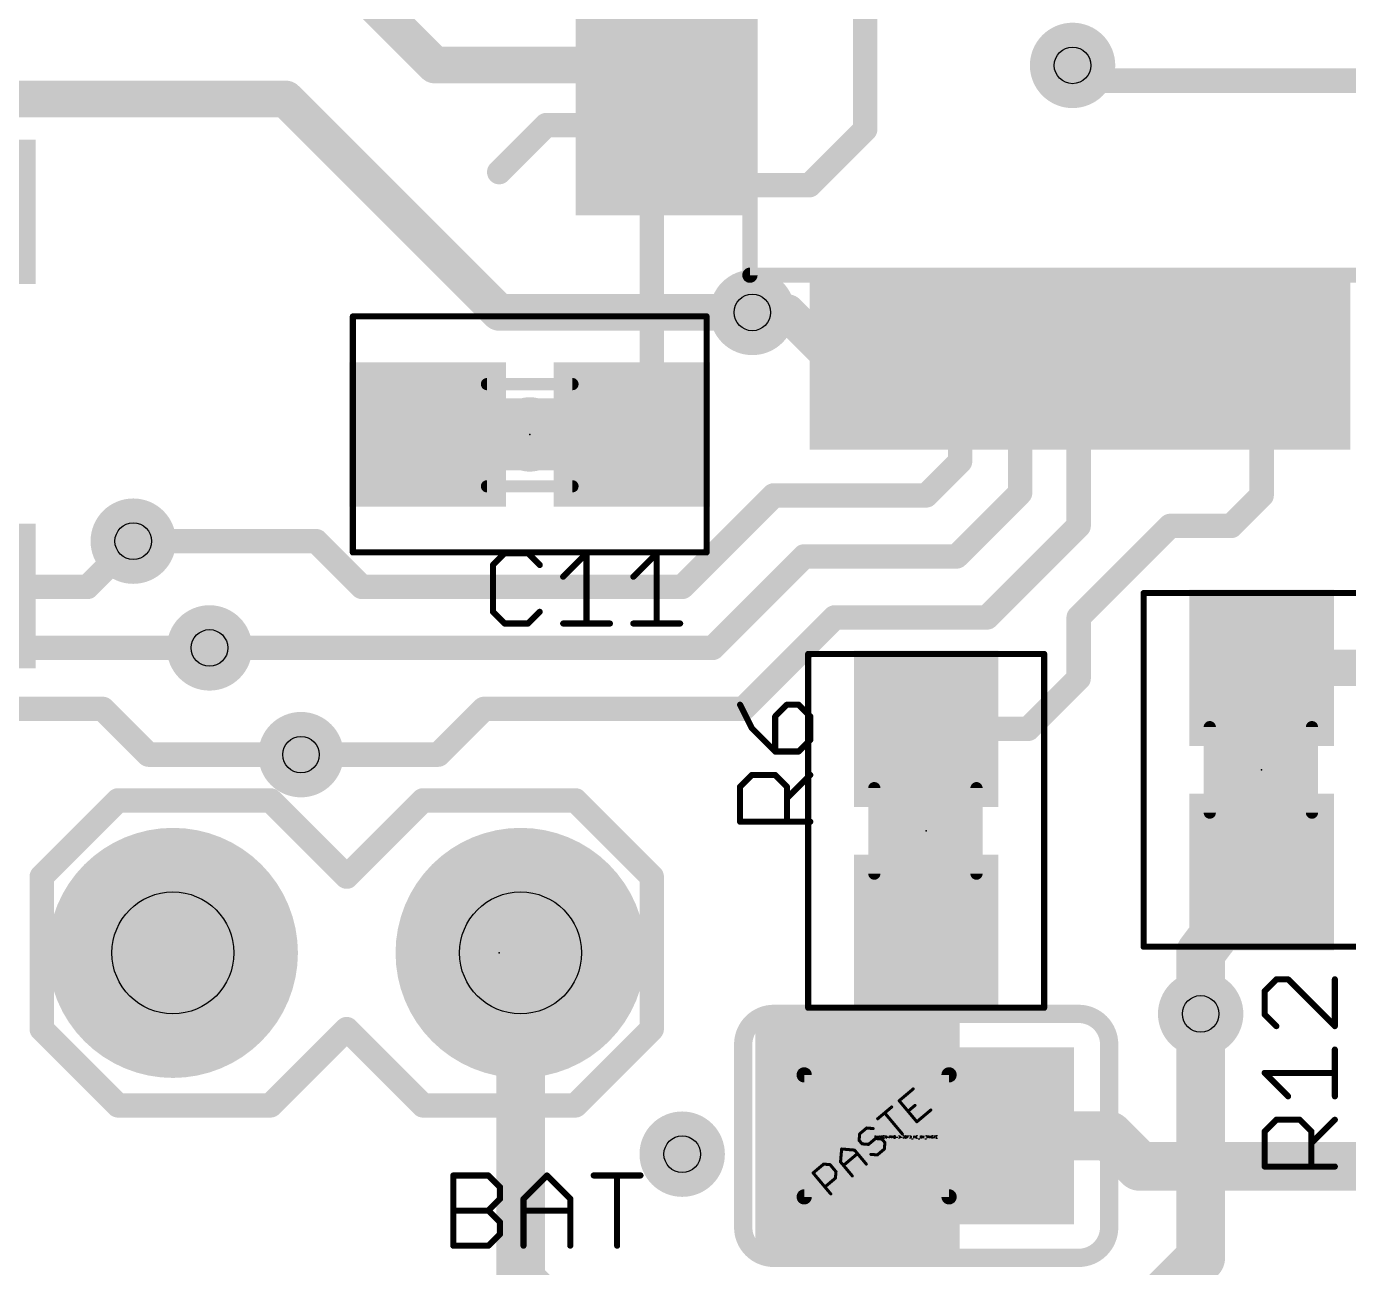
# Model space of a CAD drawing. Extents: x -17 to 51, y -3 to 114.
# Drawn here: x 18.67 to 29.68, y 8.05 to 18.38 of the extents above; entities that cross this region are included whole.
import ezdxf

# ---------------------------------------------------------------- set-up
doc = ezdxf.new("R2010")
doc.units = 0
for name, color, linetype in [('1', 22, 'CONTINUOUS'), ('16', 175, 'CONTINUOUS'), ('17', 82, 'CONTINUOUS'), ('18', 82, 'CONTINUOUS'), ('21', 253, 'CONTINUOUS'), ('23', 7, 'CONTINUOUS'), ('25', 253, 'CONTINUOUS'), ('27', 253, 'CONTINUOUS'), ('29', 253, 'CONTINUOUS'), ('30', 253, 'CONTINUOUS'), ('31', 253, 'CONTINUOUS'), ('35', 253, 'CONTINUOUS'), ('39', 22, 'CONTINUOUS'), ('44', 253, 'CONTINUOUS'), ('51', 253, 'CONTINUOUS')]:
    doc.layers.add(name, color=color, linetype=linetype)

# ---------------------------------------------------------------- blocks, each defined once
blk = doc.blocks.new('RECT')
blk.add_solid([(-0.5, -0.5), (0.5, -0.5), (-0.5, 0.5), (0.5, 0.5)])
blk = doc.blocks.new('ROUNDP')
at = {"const_width": 0.5}
blk.add_lwpolyline([(0, -0.25, 1), (0, 0.25, 1), (0, -0.25)], format="xyb", dxfattribs=at)
blk = doc.blocks.new('ROUNDV')
at = {"const_width": 0.5}
blk.add_lwpolyline([(0, -0.25, 1), (0, 0.25, 1), (0, -0.25)], format="xyb", dxfattribs=at)

msp = doc.modelspace()

# ---------------------------------------------------------------- linework, layer by layer
at = {"layer": '1'}
for points, const_width in [([(25.654, 17.526), (25.654, 22.606)], 0.2032), ([(22.07, 18.062), (21.336, 18.796)], 0.3048), ([(23.944, 18.062), (22.07, 18.062)], 0.3048), ([(27.5082, 17.9324), (27.3812, 18.0594)], 0.2032), ([(30.3784, 17.9324), (27.5082, 17.9324)], 0.2032), ([(22.9976, 17.562), (22.606, 17.1704)], 0.2032), ([(23.944, 17.562), (22.9976, 17.562)], 0.2032), ([(25.19, 17.062), (25.654, 17.526)], 0.2032), ([(23.876, 16.994), (23.944, 17.062)], 0.2032), ([(23.876, 14.986), (23.876, 16.994)], 0.2032), ([(23.944, 17.062), (25.19, 17.062)], 0.2032), ([(24.7142, 16.002), (25.004, 16.002)], 0.3048), ([(25.004, 16.002), (25.444, 15.562)], 0.3048), ([(26.444, 15.562), (26.444, 14.76)], 0.2032), ([(26.944, 15.562), (26.944, 14.498)], 0.2032), ([(27.444, 15.562), (27.444, 15.506)], 0.2032), ([(28.956, 15.55), (28.944, 15.562)], 0.2032), ([(28.956, 14.478), (28.956, 15.55)], 0.2032), ([(27.444, 15.506), (27.432, 15.494)], 0.2032), ([(27.432, 15.494), (27.432, 14.224)], 0.2032), ([(23.71, 14.986), (23.876, 14.986)], 0.4064), ([(26.444, 14.76), (26.162, 14.478)], 0.2032), ([(24.892, 14.478), (24.13, 13.716)], 0.2032), ([(26.162, 14.478), (24.892, 14.478)], 0.2032), ([(26.944, 14.498), (26.416, 13.97)], 0.2032), ([(28.702, 14.224), (28.956, 14.478)], 0.2032), ([(27.432, 14.224), (26.67, 13.462)], 0.2032), ([(27.432, 13.462), (28.194, 14.224)], 0.2032), ([(28.194, 14.224), (28.702, 14.224)], 0.2032), ([(19.558, 14.097), (21.082, 14.097)], 0.2032), ([(21.082, 14.097), (21.463, 13.716)], 0.2032), ([(25.146, 13.97), (24.384, 13.208)], 0.2032), ([(26.416, 13.97), (25.146, 13.97)], 0.2032), ([(21.463, 13.716), (24.13, 13.716)], 0.2032), ([(25.4, 13.462), (24.638, 12.7)], 0.2032), ([(26.67, 13.462), (25.4, 13.462)], 0.2032), ([(27.432, 12.954), (27.432, 13.462)], 0.2032), ([(20.193, 13.208), (24.384, 13.208)], 0.2032), ([(30.988, 13.042), (28.956, 13.042)], 0.3048), ([(27.012, 12.534), (27.432, 12.954)], 0.2032), ([(22.098, 12.319), (22.479, 12.7)], 0.2032), ([(22.479, 12.7), (24.638, 12.7)], 0.2032), ([(26.162, 12.534), (27.012, 12.534)], 0.2032), ([(20.955, 12.319), (22.098, 12.319)], 0.2032), ([(28.956, 11.342), (28.448, 10.668)], 0.4064), ([(26.162, 10.834), (26.162, 9.144)], 0.4064), ([(22.7838, 10.668), (22.7838, 7.9412)], 0.4064), ([(28.448, 10.668), (28.448, 10.16)], 0.4064), ([(26.9748, 9.144), (27.686, 9.144)], 0.4064), ([(27.686, 9.144), (27.94, 8.89)], 0.4064), ([(27.94, 8.89), (33.071, 8.89)], 0.4064), ([(22.7838, 7.9412), (23.455, 7.27)], 0.4064)]:
    msp.add_lwpolyline(points, dxfattribs=dict(at, const_width=const_width))
for points, const_width in [([(22.07, 18.1382, 1), (22.07, 17.9858)], 0.1524), ([(22.0161, 18.0081, 1), (22.1239, 18.1159)], 0.1524), ([(23.944, 17.9858, 1), (23.944, 18.1382)], 0.1524), ([(27.4171, 18.0953, 1), (27.3453, 18.0235)], 0.1016), ([(27.5082, 17.9832, 1), (27.5082, 17.8816)], 0.1016), ([(27.4723, 17.8965, 1), (27.5441, 17.9683)], 0.1016), ([(22.9976, 17.6128, 1), (22.9976, 17.5112)], 0.1016), ([(23.0335, 17.5261, 1), (22.9617, 17.5979)], 0.1016), ([(23.944, 17.5112, 1), (23.944, 17.6128)], 0.1016), ([(25.6899, 17.4901, 1), (25.6181, 17.5619)], 0.1016), ([(25.6032, 17.526, 1), (25.7048, 17.526)], 0.1016), ([(22.5701, 17.2063, 1), (22.6419, 17.1345)], 0.1016), ([(23.9268, 16.994, 1), (23.8252, 16.994)], 0.1016), ([(23.8401, 17.0299, 1), (23.9119, 16.9581)], 0.1016), ([(23.944, 17.1128, 1), (23.944, 17.0112)], 0.1016), ([(23.9799, 17.0261, 1), (23.9081, 17.0979)], 0.1016), ([(25.1541, 17.0979, 1), (25.2259, 17.0261)], 0.1016), ([(25.19, 17.0112, 1), (25.19, 17.1128)], 0.1016), ([(24.7142, 16.0782, 1), (24.7142, 15.9258)], 0.1524), ([(25.0579, 16.0559, 1), (24.9501, 15.9481)], 0.1524), ([(25.004, 15.9258, 1), (25.004, 16.0782)], 0.1524), ([(25.3901, 15.5081, 1), (25.4979, 15.6159)], 0.1524), ([(26.4948, 15.562, 1), (26.3932, 15.562)], 0.1016), ([(26.9948, 15.562, 1), (26.8932, 15.562)], 0.1016), ([(27.4948, 15.562, 1), (27.3932, 15.562)], 0.1016), ([(28.9799, 15.5979, 1), (28.9081, 15.5261)], 0.1016), ([(29.0068, 15.55, 1), (28.9052, 15.55)], 0.1016), ([(28.9201, 15.5141, 1), (28.9919, 15.5859)], 0.1016), ([(27.4828, 15.494, 1), (27.3812, 15.494)], 0.1016), ([(27.3961, 15.5299, 1), (27.4679, 15.4581)], 0.1016), ([(27.3932, 15.506, 1), (27.4948, 15.506)], 0.1016), ([(27.4799, 15.4701, 1), (27.4081, 15.5419)], 0.1016), ([(23.71, 15.0876, 1), (23.71, 14.8844)], 0.2032), ([(23.876, 14.8844, 1), (23.876, 15.0876)], 0.2032), ([(23.8252, 14.986, 1), (23.9268, 14.986)], 0.1016), ([(26.3932, 14.76, 1), (26.4948, 14.76)], 0.1016), ([(26.4799, 14.7241, 1), (26.4081, 14.7959)], 0.1016), ([(24.892, 14.5288, 1), (24.892, 14.4272)], 0.1016), ([(24.9279, 14.4421, 1), (24.8561, 14.5139)], 0.1016), ([(26.1261, 14.5139, 1), (26.1979, 14.4421)], 0.1016), ([(26.162, 14.4272, 1), (26.162, 14.5288)], 0.1016), ([(26.8932, 14.498, 1), (26.9948, 14.498)], 0.1016), ([(26.9799, 14.4621, 1), (26.9081, 14.5339)], 0.1016), ([(28.9919, 14.4421, 1), (28.9201, 14.5139)], 0.1016), ([(28.9052, 14.478, 1), (29.0068, 14.478)], 0.1016), ([(27.4679, 14.1881, 1), (27.3961, 14.2599)], 0.1016), ([(28.194, 14.2748, 1), (28.194, 14.1732)], 0.1016), ([(28.2299, 14.1881, 1), (28.1581, 14.2599)], 0.1016), ([(28.702, 14.1732, 1), (28.702, 14.2748)], 0.1016), ([(27.3812, 14.224, 1), (27.4828, 14.224)], 0.1016), ([(28.6661, 14.2599, 1), (28.7379, 14.1881)], 0.1016), ([(19.558, 14.1478, 1), (19.558, 14.0462)], 0.1016), ([(21.1179, 14.1329, 1), (21.0461, 14.0611)], 0.1016), ([(21.082, 14.0462, 1), (21.082, 14.1478)], 0.1016), ([(25.146, 14.0208, 1), (25.146, 13.9192)], 0.1016), ([(25.1819, 13.9341, 1), (25.1101, 14.0059)], 0.1016), ([(26.3801, 14.0059, 1), (26.4519, 13.9341)], 0.1016), ([(26.416, 13.9192, 1), (26.416, 14.0208)], 0.1016), ([(21.463, 13.7668, 1), (21.463, 13.6652)], 0.1016), ([(21.4271, 13.6801, 1), (21.4989, 13.7519)], 0.1016), ([(24.0941, 13.7519, 1), (24.1659, 13.6801)], 0.1016), ([(24.13, 13.6652, 1), (24.13, 13.7668)], 0.1016), ([(25.4, 13.5128, 1), (25.4, 13.4112)], 0.1016), ([(25.4359, 13.4261, 1), (25.3641, 13.4979)], 0.1016), ([(26.6341, 13.4979, 1), (26.7059, 13.4261)], 0.1016), ([(26.67, 13.4112, 1), (26.67, 13.5128)], 0.1016), ([(27.4828, 13.462, 1), (27.3812, 13.462)], 0.1016), ([(27.3961, 13.4979, 1), (27.4679, 13.4261)], 0.1016), ([(20.193, 13.2588, 1), (20.193, 13.1572)], 0.1016), ([(24.3481, 13.2439, 1), (24.4199, 13.1721)], 0.1016), ([(24.384, 13.1572, 1), (24.384, 13.2588)], 0.1016), ([(28.956, 13.1182, 1), (28.956, 12.9658)], 0.1524), ([(27.3812, 12.954, 1), (27.4828, 12.954)], 0.1016), ([(27.4679, 12.9181, 1), (27.3961, 12.9899)], 0.1016), ([(22.479, 12.7508, 1), (22.479, 12.6492)], 0.1016), ([(22.5149, 12.6641, 1), (22.4431, 12.7359)], 0.1016), ([(24.6021, 12.7359, 1), (24.6739, 12.6641)], 0.1016), ([(24.638, 12.6492, 1), (24.638, 12.7508)], 0.1016), ([(26.162, 12.5848, 1), (26.162, 12.4832)], 0.1016), ([(26.9761, 12.5699, 1), (27.0479, 12.4981)], 0.1016), ([(27.012, 12.4832, 1), (27.012, 12.5848)], 0.1016), ([(20.955, 12.3698, 1), (20.955, 12.2682)], 0.1016), ([(22.0621, 12.3549, 1), (22.1339, 12.2831)], 0.1016), ([(22.098, 12.2682, 1), (22.098, 12.3698)], 0.1016), ([(29.0371, 11.2808, 1), (28.8749, 11.4032)], 0.2032), ([(26.2636, 10.834, 1), (26.0604, 10.834)], 0.2032), ([(22.8854, 10.668, 1), (22.6822, 10.668)], 0.2032), ([(28.5496, 10.668, 1), (28.3464, 10.668)], 0.2032), ([(28.3669, 10.7292, 1), (28.5291, 10.6068)], 0.2032), ([(28.3464, 10.16, 1), (28.5496, 10.16)], 0.2032), ([(26.9748, 9.2456, 1), (26.9748, 9.0424)], 0.2032), ([(27.7578, 9.2158, 1), (27.6142, 9.0722)], 0.2032), ([(27.686, 9.0424, 1), (27.686, 9.2456)], 0.2032), ([(26.0604, 9.144, 1), (26.2636, 9.144)], 0.2032), ([(27.94, 8.9916, 1), (27.94, 8.7884)], 0.2032), ([(27.8682, 8.8182, 1), (28.0118, 8.9618)], 0.2032), ([(22.8556, 8.013, 1), (22.712, 7.8694)], 0.2032)]:
    msp.add_lwpolyline(points, format="xyb", dxfattribs=dict(at, const_width=const_width))
at = {"layer": '16'}
for points, const_width in [([(20.828, 17.78), (8.128, 17.78)], 0.3048), ([(22.606, 16.002), (20.828, 17.78)], 0.3048), ([(24.7142, 16.002), (22.606, 16.002)], 0.3048), ([(19.177, 13.716), (19.558, 14.097)], 0.2032), ([(9.525, 13.716), (19.177, 13.716)], 0.2032), ([(9.017, 13.208), (20.193, 13.208)], 0.2032), ([(8.636, 12.7), (19.304, 12.7)], 0.2032), ([(19.304, 12.7), (19.685, 12.319)], 0.2032), ([(19.685, 12.319), (20.955, 12.319)], 0.2032), ([(28.448, 10.16), (28.448, 8.128)], 0.4064), ([(28.448, 8.128), (27.94, 7.62)], 0.4064)]:
    msp.add_lwpolyline(points, dxfattribs=dict(at, const_width=const_width))
for points, const_width in [([(20.8819, 17.8339, 1), (20.7741, 17.7261)], 0.1524), ([(20.828, 17.7038, 1), (20.828, 17.8562)], 0.1524), ([(22.606, 16.0782, 1), (22.606, 15.9258)], 0.1524), ([(22.5521, 15.9481, 1), (22.6599, 16.0559)], 0.1524), ([(24.7142, 15.9258, 1), (24.7142, 16.0782)], 0.1524), ([(19.5939, 14.0611, 1), (19.5221, 14.1329)], 0.1016), ([(19.1411, 13.7519, 1), (19.2129, 13.6801)], 0.1016), ([(19.177, 13.6652, 1), (19.177, 13.7668)], 0.1016), ([(20.193, 13.1572, 1), (20.193, 13.2588)], 0.1016), ([(19.3399, 12.7359, 1), (19.2681, 12.6641)], 0.1016), ([(19.304, 12.6492, 1), (19.304, 12.7508)], 0.1016), ([(19.685, 12.3698, 1), (19.685, 12.2682)], 0.1016), ([(19.6491, 12.2831, 1), (19.7209, 12.3549)], 0.1016), ([(20.955, 12.2682, 1), (20.955, 12.3698)], 0.1016), ([(28.5496, 10.16, 1), (28.3464, 10.16)], 0.2032), ([(28.5198, 8.0562, 1), (28.3762, 8.1998)], 0.2032), ([(28.3464, 8.128, 1), (28.5496, 8.128)], 0.2032)]:
    msp.add_lwpolyline(points, format="xyb", dxfattribs=dict(at, const_width=const_width))
at = {"layer": '21'}
for points, const_width in [([(24.694, 16.312), (24.694, 23.312)], 0.127), ([(31.474, 16.312), (24.694, 16.312)], 0.127), ([(22.86, 14.9555), (22.86, 15.0165)], 0.5588), ([(18.796, 11.303), (19.431, 11.938)], 0.2032), ([(19.431, 11.938), (20.701, 11.938)], 0.2032), ([(20.701, 11.938), (21.336, 11.303)], 0.2032), ([(21.336, 11.303), (21.971, 11.938)], 0.2032), ([(21.971, 11.938), (23.241, 11.938)], 0.2032), ([(23.876, 11.303), (23.241, 11.938)], 0.2032), ([(18.796, 10.033), (18.796, 11.303)], 0.2032), ([(23.876, 10.033), (23.876, 11.303)], 0.2032), ([(19.431, 9.398), (18.796, 10.033)], 0.2032), ([(21.336, 10.033), (20.701, 9.398)], 0.2032), ([(21.971, 9.398), (21.336, 10.033)], 0.2032), ([(23.241, 9.398), (23.876, 10.033)], 0.2032), ([(24.892, 10.16), (27.432, 10.16)], 0.1524), ([(24.638, 9.906), (24.638, 8.382)], 0.1524), ([(27.686, 9.906), (27.686, 8.382)], 0.1524), ([(20.701, 9.398), (19.431, 9.398)], 0.2032), ([(23.241, 9.398), (21.971, 9.398)], 0.2032), ([(27.432, 8.128), (24.892, 8.128)], 0.1524)]:
    msp.add_lwpolyline(points, dxfattribs=dict(at, const_width=const_width))
for points, const_width in [([(24.694, 16.3438, 1), (24.694, 16.2803)], 0.0635), ([(24.6623, 16.312, 1), (24.7258, 16.312)], 0.0635), ([(22.9997, 15.0165, 1), (22.7203, 15.0165)], 0.2794), ([(22.7203, 14.9555, 1), (22.9997, 14.9555)], 0.2794), ([(19.431, 11.9888, 1), (19.431, 11.8872)], 0.1016), ([(19.4669, 11.9021, 1), (19.3951, 11.9739)], 0.1016), ([(20.7369, 11.9739, 1), (20.6651, 11.9021)], 0.1016), ([(20.701, 11.8872, 1), (20.701, 11.9888)], 0.1016), ([(21.971, 11.9888, 1), (21.971, 11.8872)], 0.1016), ([(22.0069, 11.9021, 1), (21.9351, 11.9739)], 0.1016), ([(23.2769, 11.9739, 1), (23.2051, 11.9021)], 0.1016), ([(23.241, 11.8872, 1), (23.241, 11.9888)], 0.1016), ([(18.8468, 11.303, 1), (18.7452, 11.303)], 0.1016), ([(18.7601, 11.3389, 1), (18.8319, 11.2671)], 0.1016), ([(21.3001, 11.3389, 1), (21.3719, 11.2671)], 0.1016), ([(21.3001, 11.2671, 1), (21.3719, 11.3389)], 0.1016), ([(23.9268, 11.303, 1), (23.8252, 11.303)], 0.1016), ([(23.8401, 11.2671, 1), (23.9119, 11.3389)], 0.1016), ([(18.8319, 10.0689, 1), (18.7601, 9.9971)], 0.1016), ([(21.3719, 10.0689, 1), (21.3001, 9.9971)], 0.1016), ([(21.3719, 9.9971, 1), (21.3001, 10.0689)], 0.1016), ([(23.9119, 9.9971, 1), (23.8401, 10.0689)], 0.1016), ([(24.892, 10.16, 0.4142), (24.638, 9.906)], 0.1524), ([(24.892, 10.1981, 1), (24.892, 10.1219)], 0.0762), ([(24.892, 10.1219, 1), (24.892, 10.1981)], 0.0762), ([(27.686, 9.906, 0.4142), (27.432, 10.16)], 0.1524), ([(27.432, 10.1981, 1), (27.432, 10.1219)], 0.0762), ([(27.432, 10.1219, 1), (27.432, 10.1981)], 0.0762), ([(18.7452, 10.033, 1), (18.8468, 10.033)], 0.1016), ([(23.8252, 10.033, 1), (23.9268, 10.033)], 0.1016), ([(24.6761, 9.906, 1), (24.5999, 9.906)], 0.0762), ([(24.5999, 9.906, 1), (24.6761, 9.906)], 0.0762), ([(27.7241, 9.906, 1), (27.6479, 9.906)], 0.0762), ([(27.6479, 9.906, 1), (27.7241, 9.906)], 0.0762), ([(19.431, 9.4488, 1), (19.431, 9.3472)], 0.1016), ([(19.3951, 9.3621, 1), (19.4669, 9.4339)], 0.1016), ([(20.6651, 9.4339, 1), (20.7369, 9.3621)], 0.1016), ([(20.701, 9.3472, 1), (20.701, 9.4488)], 0.1016), ([(21.971, 9.4488, 1), (21.971, 9.3472)], 0.1016), ([(21.9351, 9.3621, 1), (22.0069, 9.4339)], 0.1016), ([(23.2051, 9.4339, 1), (23.2769, 9.3621)], 0.1016), ([(23.241, 9.3472, 1), (23.241, 9.4488)], 0.1016), ([(24.638, 8.382, 0.4142), (24.892, 8.128)], 0.1524), ([(24.6761, 8.382, 1), (24.5999, 8.382)], 0.0762), ([(24.5999, 8.382, 1), (24.6761, 8.382)], 0.0762), ([(27.432, 8.128, 0.4142), (27.686, 8.382)], 0.1524), ([(27.7241, 8.382, 1), (27.6479, 8.382)], 0.0762), ([(27.6479, 8.382, 1), (27.7241, 8.382)], 0.0762), ([(24.892, 8.1661, 1), (24.892, 8.0899)], 0.0762), ([(24.892, 8.0899, 1), (24.892, 8.1661)], 0.0762), ([(27.432, 8.1661, 1), (27.432, 8.0899)], 0.0762), ([(27.432, 8.0899, 1), (27.432, 8.1661)], 0.0762)]:
    msp.add_lwpolyline(points, format="xyb", dxfattribs=dict(at, const_width=const_width))
at = {"layer": '23'}
for p in [(22.86, 14.986), (28.956, 12.192), (26.162, 11.684), (22.606, 10.668), (26.162, 9.144)]:
    msp.add_point(p, dxfattribs=at)
at = {"layer": '25', "const_width": 0.0508}
for points in [[(22.6512, 13.9959), (22.5537, 13.8984)], [(22.8461, 13.9959), (22.6512, 13.9959)], [(22.9435, 13.8984), (22.8461, 13.9959)], [(23.1384, 13.801), (23.3333, 13.9959)], [(23.3333, 13.9959), (23.3333, 13.4112)], [(23.7231, 13.801), (23.918, 13.9959)], [(23.918, 13.9959), (23.918, 13.4112)], [(22.5537, 13.8984), (22.5537, 13.5086)], [(22.5537, 13.5086), (22.6512, 13.4112)], [(22.6512, 13.4112), (22.8461, 13.4112)], [(22.8461, 13.4112), (22.9435, 13.5086)], [(23.1384, 13.4112), (23.5282, 13.4112)], [(23.7231, 13.4112), (24.1129, 13.4112)], [(24.6121, 12.7347), (24.7096, 12.5398)], [(25.0019, 12.7347), (24.9045, 12.6372)], [(25.0994, 12.7347), (25.0019, 12.7347)], [(25.1968, 12.6372), (25.0994, 12.7347)], [(24.7096, 12.5398), (24.9045, 12.3449)], [(24.9045, 12.6372), (24.9045, 12.3449)], [(25.1968, 12.4423), (25.1968, 12.6372)], [(25.0994, 12.3449), (25.1968, 12.4423)], [(24.9045, 12.3449), (25.0994, 12.3449)], [(24.6121, 12.0525), (24.7096, 12.15)], [(24.7096, 12.15), (24.9045, 12.15)], [(24.9045, 12.15), (25.0019, 12.0525)], [(25.0019, 11.9551), (25.1968, 12.15)], [(24.6121, 11.7602), (24.6121, 12.0525)], [(25.0019, 12.0525), (25.0019, 11.7602)], [(25.1968, 11.7602), (24.6121, 11.7602)], [(29.0784, 10.4477), (28.9809, 10.3502)], [(29.1758, 10.4477), (29.0784, 10.4477)], [(29.5656, 10.0579), (29.1758, 10.4477)], [(29.5656, 10.4477), (29.5656, 10.0579)], [(28.9809, 10.3502), (28.9809, 10.1553)], [(28.9809, 10.1553), (29.0784, 10.0579)], [(29.5656, 9.4732), (29.5656, 9.863)], [(29.1758, 9.4732), (28.9809, 9.6681)], [(28.9809, 9.6681), (29.5656, 9.6681)], [(28.9809, 9.1809), (29.0784, 9.2783)], [(29.0784, 9.2783), (29.2733, 9.2783)], [(29.2733, 9.2783), (29.3707, 9.1809)], [(29.3707, 9.0834), (29.5656, 9.2783)], [(28.9809, 8.8885), (28.9809, 9.1809)], [(29.3707, 9.1809), (29.3707, 8.8885)], [(22.2235, 8.2296), (22.2235, 8.8143)], [(22.2235, 8.8143), (22.5159, 8.8143)], [(22.5159, 8.8143), (22.6133, 8.7168)], [(22.8082, 8.6194), (23.0031, 8.8143)], [(23.0031, 8.8143), (23.198, 8.6194)], [(23.3929, 8.8143), (23.7827, 8.8143)], [(23.5878, 8.2296), (23.5878, 8.8143)], [(29.5656, 8.8885), (28.9809, 8.8885)], [(22.6133, 8.7168), (22.6133, 8.6194)], [(22.6133, 8.6194), (22.5159, 8.5219)], [(22.8082, 8.2296), (22.8082, 8.6194)], [(23.198, 8.6194), (23.198, 8.2296)], [(22.2235, 8.5219), (22.5159, 8.5219)], [(22.5159, 8.5219), (22.6133, 8.4245)], [(22.8082, 8.5219), (23.198, 8.5219)], [(22.6133, 8.4245), (22.6133, 8.327)], [(22.6133, 8.327), (22.5159, 8.2296)], [(22.5159, 8.2296), (22.2235, 8.2296)]]:
    msp.add_lwpolyline(points, dxfattribs=at)
at = {"layer": '25', "const_width": 0.0254}
for points in [[(22.6512, 14.0086, 1), (22.6512, 13.9832)], [(22.6601, 13.9869, 1), (22.6422, 14.0049)], [(22.855, 14.0049, 1), (22.8371, 13.9869)], [(22.8461, 13.9832, 1), (22.8461, 14.0086)], [(23.346, 13.9959, 1), (23.3206, 13.9959)], [(23.3423, 13.9869, 1), (23.3243, 14.0049)], [(23.9307, 13.9959, 1), (23.9053, 13.9959)], [(23.927, 13.9869, 1), (23.909, 14.0049)], [(22.5664, 13.8984, 1), (22.541, 13.8984)], [(22.5447, 13.9074, 1), (22.5627, 13.8895)], [(22.9345, 13.8895, 1), (22.9525, 13.9074)], [(23.1294, 13.81, 1), (23.1474, 13.792)], [(23.7141, 13.81, 1), (23.7321, 13.792)], [(22.5627, 13.5176, 1), (22.5447, 13.4997)], [(22.541, 13.5086, 1), (22.5664, 13.5086)], [(22.6512, 13.4239, 1), (22.6512, 13.3985)], [(22.8461, 13.3985, 1), (22.8461, 13.4239)], [(22.9525, 13.4997, 1), (22.9345, 13.5176)], [(23.1384, 13.4239, 1), (23.1384, 13.3985)], [(23.5282, 13.3985, 1), (23.5282, 13.4239)], [(23.7231, 13.4239, 1), (23.7231, 13.3985)], [(24.1129, 13.3985, 1), (24.1129, 13.4239)], [(22.6422, 13.4022, 1), (22.6601, 13.4202)], [(22.8371, 13.4202, 1), (22.855, 13.4022)], [(23.3206, 13.4112, 1), (23.346, 13.4112)], [(23.9053, 13.4112, 1), (23.9307, 13.4112)], [(24.6235, 12.7404, 1), (24.6007, 12.729)], [(25.0019, 12.7474, 1), (25.0019, 12.722)], [(25.0109, 12.7257, 1), (24.9929, 12.7437)], [(25.1083, 12.7437, 1), (25.0904, 12.7257)], [(25.0994, 12.722, 1), (25.0994, 12.7474)], [(24.7185, 12.5488, 1), (24.7006, 12.5308)], [(24.6982, 12.5341, 1), (24.7209, 12.5455)], [(24.9172, 12.6372, 1), (24.8918, 12.6372)], [(24.8955, 12.6462, 1), (24.9134, 12.6283)], [(25.2095, 12.6372, 1), (25.1841, 12.6372)], [(25.1878, 12.6283, 1), (25.2058, 12.6462)], [(25.1841, 12.4423, 1), (25.2095, 12.4423)], [(25.2058, 12.4334, 1), (25.1878, 12.4513)], [(24.9045, 12.3576, 1), (24.9045, 12.3322)], [(24.8918, 12.3449, 1), (24.9172, 12.3449)], [(24.8955, 12.3359, 1), (24.9134, 12.3539)], [(25.0904, 12.3539, 1), (25.1083, 12.3359)], [(25.0994, 12.3322, 1), (25.0994, 12.3576)], [(24.7096, 12.1627, 1), (24.7096, 12.1373)], [(24.7185, 12.141, 1), (24.7006, 12.159)], [(24.9134, 12.159, 1), (24.8955, 12.141)], [(24.9045, 12.1373, 1), (24.9045, 12.1627)], [(25.2058, 12.141, 1), (25.1878, 12.159)], [(24.6248, 12.0525, 1), (24.5994, 12.0525)], [(24.6031, 12.0615, 1), (24.6211, 12.0436)], [(25.0146, 12.0525, 1), (24.9892, 12.0525)], [(24.9929, 12.0436, 1), (25.0109, 12.0615)], [(24.9929, 11.9641, 1), (25.0109, 11.9461)], [(24.6121, 11.7729, 1), (24.6121, 11.7475)], [(25.1968, 11.7475, 1), (25.1968, 11.7729)], [(24.5994, 11.7602, 1), (24.6248, 11.7602)], [(24.9892, 11.7602, 1), (25.0146, 11.7602)], [(29.0784, 10.4604, 1), (29.0784, 10.435)], [(29.0873, 10.4387, 1), (29.0694, 10.4567)], [(29.1848, 10.4567, 1), (29.1668, 10.4387)], [(29.1758, 10.435, 1), (29.1758, 10.4604)], [(29.5783, 10.4477, 1), (29.5529, 10.4477)], [(28.9936, 10.3502, 1), (28.9682, 10.3502)], [(28.9719, 10.3592, 1), (28.9899, 10.3413)], [(28.9899, 10.1643, 1), (28.9719, 10.1464)], [(28.9682, 10.1553, 1), (28.9936, 10.1553)], [(29.0694, 10.0489, 1), (29.0873, 10.0669)], [(29.5529, 10.0579, 1), (29.5783, 10.0579)], [(29.5566, 10.0489, 1), (29.5746, 10.0669)], [(29.5783, 9.863, 1), (29.5529, 9.863)], [(28.9899, 9.6771, 1), (28.9719, 9.6591)], [(28.9809, 9.6808, 1), (28.9809, 9.6554)], [(29.5656, 9.6554, 1), (29.5656, 9.6808)], [(29.1668, 9.4642, 1), (29.1848, 9.4822)], [(29.5529, 9.4732, 1), (29.5783, 9.4732)], [(29.0784, 9.291, 1), (29.0784, 9.2656)], [(29.0873, 9.2693, 1), (29.0694, 9.2873)], [(29.2822, 9.2873, 1), (29.2643, 9.2693)], [(29.2733, 9.2656, 1), (29.2733, 9.291)], [(29.5746, 9.2693, 1), (29.5566, 9.2873)], [(28.9936, 9.1809, 1), (28.9682, 9.1809)], [(28.9719, 9.1898, 1), (28.9899, 9.1719)], [(29.3834, 9.1809, 1), (29.358, 9.1809)], [(29.3617, 9.1719, 1), (29.3797, 9.1898)], [(29.3617, 9.0924, 1), (29.3797, 9.0744)], [(22.2362, 8.8143, 1), (22.2108, 8.8143)], [(22.2235, 8.827, 1), (22.2235, 8.8016)], [(22.5248, 8.8233, 1), (22.5069, 8.8053)], [(22.5159, 8.8016, 1), (22.5159, 8.827)], [(23.0121, 8.8233, 1), (22.9941, 8.8053)], [(23.0121, 8.8053, 1), (22.9941, 8.8233)], [(23.3929, 8.827, 1), (23.3929, 8.8016)], [(23.6005, 8.8143, 1), (23.5751, 8.8143)], [(23.7827, 8.8016, 1), (23.7827, 8.827)], [(28.9809, 8.9012, 1), (28.9809, 8.8758)], [(28.9682, 8.8885, 1), (28.9936, 8.8885)], [(29.358, 8.8885, 1), (29.3834, 8.8885)], [(29.5656, 8.8758, 1), (29.5656, 8.9012)], [(22.626, 8.7168, 1), (22.6006, 8.7168)], [(22.6043, 8.7079, 1), (22.6223, 8.7258)], [(22.6006, 8.6194, 1), (22.626, 8.6194)], [(22.6223, 8.6104, 1), (22.6043, 8.6284)], [(22.8209, 8.6194, 1), (22.7955, 8.6194)], [(22.7992, 8.6284, 1), (22.8172, 8.6104)], [(23.2107, 8.6194, 1), (23.1853, 8.6194)], [(23.189, 8.6104, 1), (23.207, 8.6284)], [(22.2235, 8.5346, 1), (22.2235, 8.5092)], [(22.5248, 8.5309, 1), (22.5069, 8.513)], [(22.5069, 8.5309, 1), (22.5248, 8.513)], [(22.5159, 8.5092, 1), (22.5159, 8.5346)], [(22.8082, 8.5346, 1), (22.8082, 8.5092)], [(23.198, 8.5092, 1), (23.198, 8.5346)], [(22.626, 8.4245, 1), (22.6006, 8.4245)], [(22.6043, 8.4155, 1), (22.6223, 8.4335)], [(22.6006, 8.327, 1), (22.626, 8.327)], [(22.6223, 8.3181, 1), (22.6043, 8.336)], [(22.2235, 8.2423, 1), (22.2235, 8.2169)], [(22.2108, 8.2296, 1), (22.2362, 8.2296)], [(22.5069, 8.2386, 1), (22.5248, 8.2206)], [(22.5159, 8.2169, 1), (22.5159, 8.2423)], [(22.7955, 8.2296, 1), (22.8209, 8.2296)], [(23.1853, 8.2296, 1), (23.2107, 8.2296)], [(23.5751, 8.2296, 1), (23.6005, 8.2296)]]:
    msp.add_lwpolyline(points, format="xyb", dxfattribs=at)
at = {"layer": '27'}
for p, q in [((25.7347, 9.144), (25.7414, 9.144)), ((25.7381, 9.1273), (25.7381, 9.144)), ((25.7465, 9.144), (25.7465, 9.1273)), ((25.7598, 9.1273), (25.7598, 9.144)), ((25.7649, 9.124), (25.7649, 9.144)), ((25.7649, 9.144), (25.7715, 9.1373)), ((25.7715, 9.1373), (25.7782, 9.144)), ((25.7782, 9.144), (25.7782, 9.124)), ((25.7833, 9.124), (25.7833, 9.144)), ((25.7833, 9.144), (25.7933, 9.144)), ((25.7933, 9.144), (25.7966, 9.1407)), ((25.7966, 9.1407), (25.7966, 9.134)), ((25.8151, 9.144), (25.8017, 9.144)), ((25.8017, 9.144), (25.8017, 9.124)), ((25.8201, 9.124), (25.8201, 9.144)), ((25.8201, 9.144), (25.8301, 9.144)), ((25.8301, 9.144), (25.8335, 9.1407)), ((25.8335, 9.1407), (25.8335, 9.134)), ((25.857, 9.124), (25.857, 9.144)), ((25.857, 9.144), (25.867, 9.144)), ((25.867, 9.144), (25.8703, 9.1407)), ((25.8703, 9.1407), (25.8703, 9.134)), ((25.8754, 9.1373), (25.882, 9.144)), ((25.882, 9.144), (25.8887, 9.1373)), ((25.8938, 9.144), (25.8938, 9.124)), ((25.9038, 9.144), (25.8938, 9.144)), ((25.9071, 9.1407), (25.9038, 9.144)), ((25.9071, 9.1273), (25.9071, 9.1407)), ((25.9306, 9.1407), (25.934, 9.144)), ((25.934, 9.144), (25.9406, 9.144)), ((25.9406, 9.144), (25.944, 9.1407)), ((25.944, 9.1407), (25.944, 9.1373)), ((25.9708, 9.144), (25.9674, 9.1407)), ((25.9775, 9.144), (25.9708, 9.144)), ((25.9808, 9.1407), (25.9775, 9.144)), ((25.9808, 9.1373), (25.9808, 9.1407)), ((25.9892, 9.144), (25.9859, 9.1407)), ((25.9859, 9.1407), (25.9859, 9.1273)), ((25.9959, 9.144), (25.9892, 9.144)), ((25.9992, 9.1407), (25.9959, 9.144)), ((25.9992, 9.1273), (25.9992, 9.1407)), ((26.0043, 9.124), (26.0043, 9.144)), ((26.0043, 9.144), (26.0176, 9.144)), ((26.0227, 9.1407), (26.026, 9.144)), ((26.026, 9.144), (26.0327, 9.144)), ((26.0327, 9.144), (26.036, 9.1407)), ((26.036, 9.1407), (26.036, 9.1373)), ((26.0595, 9.124), (26.0595, 9.144)), ((26.0595, 9.144), (26.0729, 9.124)), ((26.0729, 9.124), (26.0729, 9.144)), ((26.0813, 9.144), (26.0779, 9.1407)), ((26.0779, 9.1407), (26.0779, 9.1273)), ((26.0879, 9.144), (26.0813, 9.144)), ((26.0913, 9.1407), (26.0879, 9.144)), ((26.1148, 9.124), (26.1148, 9.144)), ((26.1148, 9.144), (26.1248, 9.144)), ((26.1248, 9.144), (26.1281, 9.1407)), ((26.1281, 9.1407), (26.1281, 9.1373)), ((26.1332, 9.144), (26.1332, 9.1407)), ((26.1332, 9.1407), (26.1399, 9.134)), ((26.1399, 9.134), (26.1465, 9.1407)), ((26.1465, 9.1407), (26.1465, 9.144)), ((26.17, 9.124), (26.17, 9.144)), ((26.17, 9.144), (26.18, 9.144)), ((26.18, 9.144), (26.1834, 9.1407)), ((26.1834, 9.1407), (26.1834, 9.134)), ((26.1884, 9.1373), (26.1951, 9.144)), ((26.1951, 9.144), (26.2018, 9.1373)), ((26.2102, 9.144), (26.2069, 9.1407)), ((26.2069, 9.1407), (26.2069, 9.1373)), ((26.2169, 9.144), (26.2102, 9.144)), ((26.2202, 9.1407), (26.2169, 9.144)), ((26.2253, 9.144), (26.2386, 9.144)), ((26.2319, 9.124), (26.2319, 9.144)), ((26.257, 9.144), (26.2437, 9.144)), ((26.2437, 9.144), (26.2437, 9.124)), ((25.728, 9.1273), (25.7314, 9.124)), ((25.7314, 9.124), (25.7347, 9.124)), ((25.7347, 9.124), (25.7381, 9.1273)), ((25.7465, 9.1273), (25.7498, 9.124)), ((25.7498, 9.124), (25.7565, 9.124)), ((25.7565, 9.124), (25.7598, 9.1273)), ((25.7933, 9.1307), (25.7833, 9.1307)), ((25.7966, 9.134), (25.7933, 9.1307)), ((25.8017, 9.134), (25.8084, 9.134)), ((25.8017, 9.124), (25.8151, 9.124)), ((25.8301, 9.1307), (25.8201, 9.1307)), ((25.8268, 9.1307), (25.8335, 9.124)), ((25.8335, 9.134), (25.8301, 9.1307)), ((25.8385, 9.134), (25.8519, 9.134)), ((25.867, 9.1307), (25.857, 9.1307)), ((25.8703, 9.134), (25.867, 9.1307)), ((25.8754, 9.124), (25.8754, 9.1373)), ((25.8754, 9.134), (25.8887, 9.134)), ((25.8887, 9.1373), (25.8887, 9.124)), ((25.8938, 9.124), (25.9038, 9.124)), ((25.9038, 9.124), (25.9071, 9.1273)), ((25.9122, 9.134), (25.9255, 9.134)), ((25.934, 9.124), (25.9306, 9.1273)), ((25.9406, 9.124), (25.934, 9.124)), ((25.9406, 9.134), (25.9373, 9.134)), ((25.944, 9.1373), (25.9406, 9.134)), ((25.9406, 9.134), (25.944, 9.1307)), ((25.944, 9.1273), (25.9406, 9.124)), ((25.944, 9.1307), (25.944, 9.1273)), ((25.949, 9.134), (25.9624, 9.134)), ((25.9674, 9.124), (25.9808, 9.1373)), ((25.9808, 9.124), (25.9674, 9.124)), ((25.9859, 9.1273), (25.9892, 9.124)), ((25.9892, 9.124), (25.9959, 9.124)), ((25.9959, 9.124), (25.9992, 9.1273)), ((26.0043, 9.134), (26.011, 9.134)), ((26.026, 9.124), (26.0227, 9.1273)), ((26.0327, 9.124), (26.026, 9.124)), ((26.0327, 9.134), (26.0294, 9.134)), ((26.036, 9.1373), (26.0327, 9.134)), ((26.0327, 9.134), (26.036, 9.1307)), ((26.036, 9.1273), (26.0327, 9.124)), ((26.036, 9.1307), (26.036, 9.1273)), ((26.0411, 9.1207), (26.0545, 9.1207)), ((26.0779, 9.1273), (26.0813, 9.124)), ((26.0813, 9.124), (26.0879, 9.124)), ((26.0879, 9.124), (26.0913, 9.1273)), ((26.0964, 9.1207), (26.1097, 9.1207)), ((26.1148, 9.134), (26.1248, 9.134)), ((26.1248, 9.124), (26.1148, 9.124)), ((26.1281, 9.1373), (26.1248, 9.134)), ((26.1248, 9.134), (26.1281, 9.1307)), ((26.1281, 9.1273), (26.1248, 9.124)), ((26.1281, 9.1307), (26.1281, 9.1273)), ((26.1399, 9.134), (26.1399, 9.124)), ((26.1516, 9.1207), (26.1649, 9.1207)), ((26.18, 9.1307), (26.17, 9.1307)), ((26.1834, 9.134), (26.18, 9.1307)), ((26.1884, 9.124), (26.1884, 9.1373)), ((26.1884, 9.134), (26.2018, 9.134)), ((26.2018, 9.1373), (26.2018, 9.124)), ((26.2069, 9.1373), (26.2102, 9.134)), ((26.2102, 9.124), (26.2069, 9.1273)), ((26.2102, 9.134), (26.2169, 9.134)), ((26.2169, 9.124), (26.2102, 9.124)), ((26.2169, 9.134), (26.2202, 9.1307)), ((26.2202, 9.1273), (26.2169, 9.124)), ((26.2202, 9.1307), (26.2202, 9.1273)), ((26.2437, 9.134), (26.2504, 9.134)), ((26.2437, 9.124), (26.257, 9.124))]:
    msp.add_line(p, q, dxfattribs=at)
at = {"layer": '39', "const_width": 0.0508}
for points in [[(21.387, 14.003), (21.387, 15.969)], [(21.387, 15.969), (24.333, 15.969)], [(24.333, 15.969), (24.333, 14.003)], [(24.333, 14.003), (21.387, 14.003)], [(27.973, 10.719), (27.973, 13.665)], [(27.973, 13.665), (29.939, 13.665)], [(25.179, 10.211), (25.179, 13.157)], [(25.179, 13.157), (27.145, 13.157)], [(27.145, 13.157), (27.145, 10.211)], [(29.939, 10.719), (27.973, 10.719)], [(27.145, 10.211), (25.179, 10.211)]]:
    msp.add_lwpolyline(points, dxfattribs=at)
at = {"layer": '39', "const_width": 0.0254}
for points in [[(21.3997, 15.969, 1), (21.3743, 15.969)], [(21.387, 15.9817, 1), (21.387, 15.9563)], [(24.3457, 15.969, 1), (24.3203, 15.969)], [(24.333, 15.9563, 1), (24.333, 15.9817)], [(21.387, 14.0157, 1), (21.387, 13.9903)], [(21.3743, 14.003, 1), (21.3997, 14.003)], [(24.3203, 14.003, 1), (24.3457, 14.003)], [(24.333, 13.9903, 1), (24.333, 14.0157)], [(27.9857, 13.665, 1), (27.9603, 13.665)], [(27.973, 13.6777, 1), (27.973, 13.6523)], [(25.1917, 13.157, 1), (25.1663, 13.157)], [(25.179, 13.1697, 1), (25.179, 13.1443)], [(27.1577, 13.157, 1), (27.1323, 13.157)], [(27.145, 13.1443, 1), (27.145, 13.1697)], [(27.973, 10.7317, 1), (27.973, 10.7063)], [(27.9603, 10.719, 1), (27.9857, 10.719)], [(25.179, 10.2237, 1), (25.179, 10.1983)], [(25.1663, 10.211, 1), (25.1917, 10.211)], [(27.1323, 10.211, 1), (27.1577, 10.211)], [(27.145, 10.1983, 1), (27.145, 10.2237)]]:
    msp.add_lwpolyline(points, format="xyb", dxfattribs=at)
at = {"layer": '44'}
for centre, radius in [((27.3812, 18.0594), 0.1524), ((24.7142, 16.002), 0.1524), ((19.558, 14.097), 0.1524), ((20.193, 13.208), 0.1524), ((20.955, 12.319), 0.1524), ((19.8882, 10.668), 0.508), ((22.7838, 10.668), 0.508), ((28.448, 10.16), 0.1524), ((24.13, 8.9916), 0.1524)]:
    msp.add_circle(centre, radius, dxfattribs=at)
at = {"layer": '51'}
for points, const_width in [([(23.216, 15.405), (22.504, 15.405)], 0.1016), ([(23.216, 14.554), (22.504, 14.554)], 0.1016), ([(28.524, 11.836), (28.524, 12.548)], 0.1016), ([(29.375, 11.836), (29.375, 12.548)], 0.1016), ([(25.73, 11.328), (25.73, 12.04)], 0.1016), ([(26.581, 11.328), (26.581, 12.04)], 0.1016), ([(26.3525, 9.652), (25.146, 9.652)], 0.127), ([(25.146, 9.652), (25.146, 8.636)], 0.127), ([(26.3525, 8.636), (26.3525, 9.652)], 0.127), ([(26.0539, 9.5348), (25.9371, 9.4367)], 0.0254), ([(25.7579, 9.2864), (25.8748, 9.3844)], 0.0254), ([(25.9371, 9.4367), (26.0842, 9.2615)], 0.0254), ([(26.0106, 9.3491), (26.069, 9.3981)], 0.0254), ([(26.0842, 9.2615), (26.201, 9.3595)], 0.0254), ([(25.9634, 9.1602), (25.8163, 9.3354)], 0.0254), ([(25.608, 9.1606), (25.6033, 9.1069)], 0.0254), ([(25.6664, 9.2096), (25.608, 9.1606)], 0.0254), ([(25.7201, 9.2049), (25.6664, 9.2096)], 0.0254), ([(25.4486, 8.9273), (25.458, 9.0348)], 0.0254), ([(25.458, 9.0348), (25.5655, 9.0254)], 0.0254), ([(25.5655, 9.0254), (25.6635, 8.9085)], 0.0254), ([(25.6033, 9.1069), (25.6278, 9.0776)], 0.0254), ([(25.6278, 9.0776), (25.6815, 9.0729)], 0.0254), ([(25.6815, 9.0729), (25.7399, 9.122)], 0.0254), ([(25.7399, 9.122), (25.7937, 9.1173)], 0.0254), ([(25.8135, 9.0343), (25.755, 8.9853)], 0.0254), ([(25.7937, 9.1173), (25.8182, 9.0881)], 0.0254), ([(25.8182, 9.0881), (25.8135, 9.0343)], 0.0254), ([(25.2204, 8.8354), (25.3081, 8.9089)], 0.0254), ([(25.3081, 8.9089), (25.3618, 8.9042)], 0.0254), ([(25.5467, 8.8105), (25.4486, 8.9273)], 0.0254), ([(25.4731, 8.8981), (25.59, 8.9961)], 0.0254), ([(25.755, 8.9853), (25.7013, 8.99)], 0.0254), ([(25.3675, 8.6601), (25.2204, 8.8354)], 0.0254), ([(25.3618, 8.9042), (25.4108, 8.8458)], 0.0254), ([(25.4108, 8.8458), (25.4061, 8.7921)], 0.0254), ([(25.146, 8.636), (26.3525, 8.636)], 0.127), ([(25.4061, 8.7921), (25.3185, 8.7186)], 0.0254)]:
    msp.add_lwpolyline(points, dxfattribs=dict(at, const_width=const_width))
for points, const_width in [([(22.504, 15.4304, 1), (22.504, 15.3796)], 0.0508), ([(23.216, 15.3796, 1), (23.216, 15.4304)], 0.0508), ([(22.504, 14.5794, 1), (22.504, 14.5286)], 0.0508), ([(23.216, 14.5286, 1), (23.216, 14.5794)], 0.0508), ([(28.5494, 12.548, 1), (28.4986, 12.548)], 0.0508), ([(29.4004, 12.548, 1), (29.3496, 12.548)], 0.0508), ([(25.7554, 12.04, 1), (25.7046, 12.04)], 0.0508), ([(26.6064, 12.04, 1), (26.5556, 12.04)], 0.0508), ([(28.4986, 11.836, 1), (28.5494, 11.836)], 0.0508), ([(29.3496, 11.836, 1), (29.4004, 11.836)], 0.0508), ([(25.7046, 11.328, 1), (25.7554, 11.328)], 0.0508), ([(26.5556, 11.328, 1), (26.6064, 11.328)], 0.0508), ([(25.146, 9.6838, 1), (25.146, 9.6203)], 0.0635), ([(25.1777, 9.652, 1), (25.1143, 9.652)], 0.0635), ([(26.3843, 9.652, 1), (26.3208, 9.652)], 0.0635), ([(26.3525, 9.6203, 1), (26.3525, 9.6838)], 0.0635), ([(26.058, 9.5299, 1), (26.0498, 9.5396)], 0.0127), ([(25.8789, 9.3796, 1), (25.8707, 9.3893)], 0.0127), ([(25.942, 9.4408, 1), (25.9322, 9.4326)], 0.0127), ([(25.933, 9.4416, 1), (25.9412, 9.4319)], 0.0127), ([(26.0065, 9.354, 1), (26.0147, 9.3442)], 0.0127), ([(26.0731, 9.3933, 1), (26.065, 9.403)], 0.0127), ([(26.2051, 9.3546, 1), (26.1969, 9.3644)], 0.0127), ([(25.7538, 9.2913, 1), (25.762, 9.2815)], 0.0127), ([(25.8212, 9.3395, 1), (25.8115, 9.3313)], 0.0127), ([(26.0801, 9.2663, 1), (26.0882, 9.2566)], 0.0127), ([(26.0793, 9.2574, 1), (26.089, 9.2655)], 0.0127), ([(25.6143, 9.16, 1), (25.6017, 9.1611)], 0.0127), ([(25.6039, 9.1654, 1), (25.6121, 9.1557)], 0.0127), ([(25.667, 9.2159, 1), (25.6658, 9.2033)], 0.0127), ([(25.6705, 9.2047, 1), (25.6623, 9.2145)], 0.0127), ([(25.7196, 9.1986, 1), (25.7207, 9.2112)], 0.0127), ([(25.9586, 9.1561, 1), (25.9683, 9.1642)], 0.0127), ([(25.4644, 9.0342, 1), (25.4517, 9.0353)], 0.0127), ([(25.4586, 9.0411, 1), (25.4575, 9.0284)], 0.0127), ([(25.5703, 9.0294, 1), (25.5606, 9.0213)], 0.0127), ([(25.5649, 9.019, 1), (25.566, 9.0317)], 0.0127), ([(25.6081, 9.1109, 1), (25.5984, 9.1028)], 0.0127), ([(25.597, 9.1074, 1), (25.6096, 9.1063)], 0.0127), ([(25.6283, 9.084, 1), (25.6272, 9.0713)], 0.0127), ([(25.6229, 9.0736, 1), (25.6327, 9.0817)], 0.0127), ([(25.6774, 9.0778, 1), (25.6856, 9.0681)], 0.0127), ([(25.681, 9.0666, 1), (25.6821, 9.0793)], 0.0127), ([(25.7405, 9.1283, 1), (25.7394, 9.1156)], 0.0127), ([(25.744, 9.1171, 1), (25.7359, 9.1268)], 0.0127), ([(25.7985, 9.1213, 1), (25.7888, 9.1132)], 0.0127), ([(25.7931, 9.1109, 1), (25.7942, 9.1236)], 0.0127), ([(25.8071, 9.0349, 1), (25.8198, 9.0338)], 0.0127), ([(25.8176, 9.0295, 1), (25.8094, 9.0392)], 0.0127), ([(25.8245, 9.0875, 1), (25.8118, 9.0886)], 0.0127), ([(25.8133, 9.084, 1), (25.823, 9.0921)], 0.0127), ([(25.3086, 8.9153, 1), (25.3075, 8.9026)], 0.0127), ([(25.3122, 8.9041, 1), (25.304, 8.9138)], 0.0127), ([(25.4535, 8.9314, 1), (25.4438, 8.9232)], 0.0127), ([(25.4423, 8.9279, 1), (25.455, 8.9268)], 0.0127), ([(25.5941, 8.9913, 1), (25.5859, 9.001)], 0.0127), ([(25.7019, 8.9963, 1), (25.7008, 8.9837)], 0.0127), ([(25.751, 8.9902, 1), (25.7591, 8.9804)], 0.0127), ([(25.7545, 8.979, 1), (25.7556, 8.9916)], 0.0127), ([(25.2253, 8.8395, 1), (25.2156, 8.8313)], 0.0127), ([(25.2164, 8.8403, 1), (25.2245, 8.8305)], 0.0127), ([(25.3667, 8.9083, 1), (25.3569, 8.9002)], 0.0127), ([(25.3613, 8.8979, 1), (25.3624, 8.9106)], 0.0127), ([(25.4172, 8.8453, 1), (25.4045, 8.8464)], 0.0127), ([(25.406, 8.8417, 1), (25.4157, 8.8499)], 0.0127), ([(25.4691, 8.903, 1), (25.4772, 8.8932)], 0.0127), ([(25.5418, 8.8064, 1), (25.5515, 8.8146)], 0.0127), ([(25.6587, 8.9044, 1), (25.6684, 8.9126)], 0.0127), ([(25.146, 8.6678, 1), (25.146, 8.6043)], 0.0635), ([(25.3144, 8.7234, 1), (25.3226, 8.7137)], 0.0127), ([(25.3998, 8.7926, 1), (25.4125, 8.7915)], 0.0127), ([(25.4102, 8.7872, 1), (25.402, 8.797)], 0.0127), ([(26.3525, 8.6043, 1), (26.3525, 8.6678)], 0.0635), ([(25.1143, 8.636, 1), (25.1777, 8.636)], 0.0635), ([(25.3627, 8.6561, 1), (25.3724, 8.6642)], 0.0127), ([(26.3208, 8.636, 1), (26.3843, 8.636)], 0.0635)]:
    msp.add_lwpolyline(points, format="xyb", dxfattribs=dict(at, const_width=const_width))

# ---------------------------------------------------------------- block references
at = {"layer": '1', "xscale": 1.2, "yscale": 0.3}
for p in [(23.944, 18.062), (23.944, 17.562), (23.944, 17.062)]:
    msp.add_blockref('RECT', p, dxfattribs=at)
at = {"layer": '1'}
for p, xscale, yscale, rotation in [((25.444, 15.562), 1.2, 0.3, 90), ((25.944, 15.562), 1.2, 0.3, 90), ((26.444, 15.562), 1.2, 0.3, 90), ((26.944, 15.562), 1.2, 0.3, 90), ((27.444, 15.562), 1.2, 0.3, 90), ((27.944, 15.562), 1.2, 0.3, 90), ((28.444, 15.562), 1.2, 0.3, 90), ((28.944, 15.562), 1.2, 0.3, 90), ((29.444, 15.562), 1.2, 0.3, 90), ((25.3492, 9.144), 0.635, 1.27, 180), ((26.162, 9.144), 0.635, 1.27, 180), ((26.9748, 9.144), 0.635, 1.27, 180)]:
    msp.add_blockref('RECT', p, dxfattribs=dict(at, xscale=xscale, yscale=yscale, rotation=rotation))
at = {"layer": '1', "xscale": 1.1}
for p, rotation in [((22.01, 14.986), 180), ((23.71, 14.986), 180), ((28.956, 13.042), 90), ((26.162, 12.534), 90), ((28.956, 11.342), 90), ((26.162, 10.834), 90)]:
    msp.add_blockref('RECT', p, dxfattribs=dict(at, rotation=rotation))
at = {"layer": '17', "xscale": 1.8796, "yscale": 1.8796, "rotation": 270}
for p in [(19.8882, 10.668), (19.8882, 10.668), (22.7838, 10.668), (22.7838, 10.668)]:
    msp.add_blockref('ROUNDP', p, dxfattribs=at)
at = {"layer": '18', "xscale": 0.7112, "yscale": 0.7112}
for p in [(27.3812, 18.0594), (27.3812, 18.0594), (24.7142, 16.002), (24.7142, 16.002), (19.558, 14.097), (19.558, 14.097), (20.193, 13.208), (20.193, 13.208), (20.955, 12.319), (20.955, 12.319), (28.448, 10.16), (28.448, 10.16), (24.13, 8.9916), (24.13, 8.9916)]:
    msp.add_blockref('ROUNDV', p, dxfattribs=at)
at = {"layer": '21', "xscale": 0.4572, "yscale": 0.762, "rotation": 90}
for p in [(28.956, 12.192), (26.162, 11.684)]:
    msp.add_blockref('RECT', p, dxfattribs=at)
at = {"layer": '29'}
for p, xscale, yscale in [((23.944, 18.562), 1.4032, 0.5032), ((23.944, 18.062), 1.4032, 0.5032), ((23.944, 17.562), 1.4032, 0.5032), ((17.817, 16.84), 1.8542, 1.2032), ((23.944, 17.062), 1.4032, 0.5032), ((17.817, 13.64), 1.8542, 1.2032)]:
    msp.add_blockref('RECT', p, dxfattribs=dict(at, xscale=xscale, yscale=yscale))
for name, p, xscale, yscale, rotation in [('RECT', (25.444, 15.562), 1.4032, 0.5032, 90), ('RECT', (25.944, 15.562), 1.4032, 0.5032, 90), ('RECT', (26.444, 15.562), 1.4032, 0.5032, 90), ('RECT', (26.944, 15.562), 1.4032, 0.5032, 90), ('RECT', (27.444, 15.562), 1.4032, 0.5032, 90), ('RECT', (27.944, 15.562), 1.4032, 0.5032, 90), ('RECT', (28.444, 15.562), 1.4032, 0.5032, 90), ('RECT', (28.944, 15.562), 1.4032, 0.5032, 90), ('RECT', (29.444, 15.562), 1.4032, 0.5032, 90), ('RECT', (22.01, 14.986), 1.3032, 1.2032, 180), ('RECT', (23.71, 14.986), 1.3032, 1.2032, 180), ('RECT', (28.956, 13.042), 1.3032, 1.2032, 90), ('RECT', (26.162, 12.534), 1.3032, 1.2032, 90), ('RECT', (28.956, 11.342), 1.3032, 1.2032, 90), ('ROUNDP', (19.8882, 10.668), 2.0828, 2.0828, 270), ('ROUNDP', (22.7838, 10.668), 2.0828, 2.0828, 270), ('RECT', (26.162, 10.834), 1.3032, 1.2032, 90), ('RECT', (25.3492, 9.144), 0.8382, 1.4732, 180), ('RECT', (26.162, 9.144), 0.8382, 1.4732, 180), ('RECT', (26.9748, 9.144), 0.8382, 1.4732, 180)]:
    msp.add_blockref(name, p, dxfattribs=dict(at, xscale=xscale, yscale=yscale, rotation=rotation))
at = {"layer": '30', "xscale": 2.0828, "yscale": 2.0828, "rotation": 270}
for p in [(19.8882, 10.668), (22.7838, 10.668)]:
    msp.add_blockref('ROUNDP', p, dxfattribs=at)
at = {"layer": '31', "xscale": 1.2, "yscale": 0.3}
for p in [(23.944, 18.062), (23.944, 17.562), (23.944, 17.062)]:
    msp.add_blockref('RECT', p, dxfattribs=at)
at = {"layer": '31'}
for p, xscale, yscale, rotation in [((25.444, 15.562), 1.2, 0.3, 90), ((25.944, 15.562), 1.2, 0.3, 90), ((26.444, 15.562), 1.2, 0.3, 90), ((26.944, 15.562), 1.2, 0.3, 90), ((27.444, 15.562), 1.2, 0.3, 90), ((27.944, 15.562), 1.2, 0.3, 90), ((28.444, 15.562), 1.2, 0.3, 90), ((28.944, 15.562), 1.2, 0.3, 90), ((29.444, 15.562), 1.2, 0.3, 90), ((25.5905, 9.1567), 1.7018, 2.0066, 180)]:
    msp.add_blockref('RECT', p, dxfattribs=dict(at, xscale=xscale, yscale=yscale, rotation=rotation))
at = {"layer": '31', "xscale": 1.1}
for p, rotation in [((22.01, 14.986), 180), ((23.71, 14.986), 180), ((28.956, 13.042), 90), ((26.162, 12.534), 90), ((28.956, 11.342), 90), ((26.162, 10.834), 90)]:
    msp.add_blockref('RECT', p, dxfattribs=dict(at, rotation=rotation))
at = {"layer": '35', "xscale": 0.3998, "yscale": 0.6}
for p, rotation in [((22.86, 14.986), 180), ((28.956, 12.192), 90), ((26.162, 11.684), 90)]:
    msp.add_blockref('RECT', p, dxfattribs=dict(at, rotation=rotation))
at = {"layer": '51', "xscale": 0.22, "rotation": 270}
for p in [(24.194, 18.062), (24.194, 17.562), (24.194, 17.062)]:
    msp.add_blockref('RECT', p, dxfattribs=at)
at = {"layer": '51', "xscale": 0.22}
for p in [(25.444, 15.812), (25.944, 15.812), (26.444, 15.812), (26.944, 15.812), (27.444, 15.812), (27.944, 15.812), (28.444, 15.812), (28.944, 15.812), (29.444, 15.812)]:
    msp.add_blockref('RECT', p, dxfattribs=at)
at = {"layer": '51'}
for p, xscale, yscale, rotation in [((22.2797, 14.9809), 0.5001, 0.95, 180), ((23.4482, 14.9809), 0.5001, 0.95, 180), ((28.9509, 12.7723), 0.5001, 0.95, 90), ((26.1569, 12.2643), 0.5001, 0.95, 90), ((28.9509, 11.6039), 0.5001, 0.95, 90), ((26.1569, 11.0959), 0.5001, 0.95, 90), ((20.066, 10.668), 0.5842, 0.5842, 180), ((22.606, 10.668), 0.5842, 0.5842, 180)]:
    msp.add_blockref('RECT', p, dxfattribs=dict(at, xscale=xscale, yscale=yscale, rotation=rotation))

doc.saveas('drawing.dxf')
